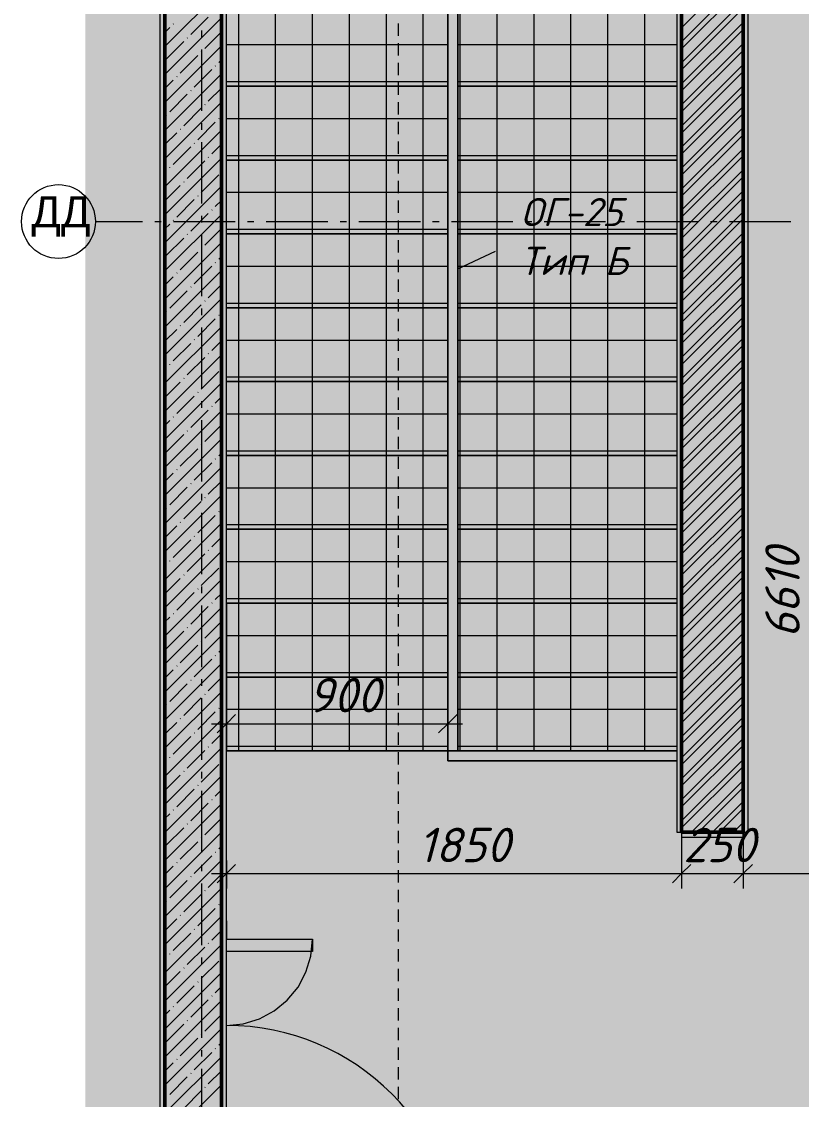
# Model space of a CAD drawing. Header units: millimetres. Extents: x -81576 to 1046824, y -248937 to 691537.
# Drawn here: x -63669 to -57331, y 622442 to 631199 of the extents above; entities that cross this region are included whole.
import ezdxf

# ---------------------------------------------------------------- set-up
doc = ezdxf.new("R2010")
doc.units = ezdxf.units.MM
doc.layers.add('PDF _Геометрия', color=7, linetype='Continuous', true_color=0x1d1d1d)
doc.layers.add('PDF _Сплошная заливка', color=7, linetype='Continuous', true_color=0xffffff)
doc.layers.add('PDF _Текст', color=7, linetype='Continuous')
doc.styles.add('PDF ArialMT', font='arial.ttf')
doc.styles.add('PDF ISOCPEUR Italic', font='isocpeui.ttf')

msp = doc.modelspace()

# ---------------------------------------------------------------- hatches: boundary and pattern name
at = {"layer": 'PDF _Сплошная заливка', "true_color": 0x636466, "transparency": 33554559}
h = msp.add_hatch(color=251, dxfattribs=at)
h.paths.add_polyline_path([(-60647.6, 619162.8), (-60981.3, 619112.8), (-60981.3, 619212.8)], flags=0)
h.paths.add_polyline_path([(-60647.6, 636704.9), (-60981.3, 636654.9), (-60981.3, 636754.9)], flags=0)
h.paths.add_polyline_path([(-63150.7, 618383.4), (-55744.3, 618383.4), (-55744.3, 619333.9), (-60560.9, 619333.9), (-60560.9, 618946.9), (-60647.6, 618946.9), (-60647.6, 619333.9), (-62504.3, 619333.9), (-62504.3, 619373.9), (-62544.3, 619373.9), (-62544.3, 636573.9), (-62504.3, 636573.9), (-62504.3, 636613.9), (-60647.6, 636613.9), (-60647.6, 636920.8), (-60560.9, 636920.8), (-60560.9, 636613.9), (-55744.3, 636613.9), (-55744.3, 637073.9), (-55704.3, 637073.9), (-55704.3, 637113.9), (-55244.3, 637113.9), (-55244.3, 637448.6), (-63150.7, 637448.6), (-63150.7, 619373.9)], flags=0)
h.paths.add_polyline_path([(-54484.3, 618383.4), (-53867.8, 618383.4), (-53867.8, 637448.6), (-54484.3, 637448.6), (-54484.3, 623149.7)], flags=0)
h.paths.add_polyline_path([(-55204.3, 619273.8), (-54704.3, 619273.8), (-54704.3, 619373.9), (-55704.3, 619373.9), (-55704.3, 619273.8)], flags=0)
h.paths.add_polyline_path([(-62004.3, 619873.9), (-55204.3, 619873.9), (-55204.3, 633073.9), (-56391, 632520.5), (-56438.2, 632326), (-56570.3, 632609.3), (-56617.6, 632414.8), (-57764.3, 631880.1), (-57764.3, 624613.9), (-57804.3, 624613.9), (-57804.3, 624573.9), (-58304.3, 624573.9), (-58304.3, 624613.9), (-58344.3, 624613.9), (-58344.3, 625193.9), (-60204.3, 625193.9), (-60204.3, 625273.9), (-62004.3, 625273.9), (-62004.3, 623149.7)], flags=0)
h.paths.add_polyline_path([(-57011.1, 632144.1), (-57085.1, 632144.1), (-57085.1, 632184.1), (-57005.1, 632184.1), (-57005.1, 632144.1)], flags=0)
h.paths.add_polyline_path([(-57011.1, 632150.1), (-57011.1, 632178.1), (-57079.1, 632178.1), (-57079.1, 632150.1), (-57039.1, 632150.1)], flags=0)
h.paths.add_polyline_path([(-58509.2, 636053.9), (-58304.3, 636053.9), (-58304.3, 636073.9), (-62004.3, 636073.9), (-62004.3, 636053.9)], flags=0)
h.paths.add_polyline_path([(-57804.3, 636053.9), (-55204.3, 636053.9), (-55204.3, 636073.9), (-57804.3, 636073.9)], flags=0)
for points in [[(-62544.3, 619373.9), (-62504.3, 619373.9), (-62504.3, 636573.9), (-62544.3, 636573.9), (-62544.3, 619873.9)], [(-58344.3, 624613.9), (-58304.3, 624613.9), (-58304.3, 633073.9), (-58344.3, 633072.3), (-58344.3, 625873.9)]]:
    msp.add_hatch(color=251, dxfattribs=at).paths.add_polyline_path(points)
h = msp.add_hatch(color=251, dxfattribs=at)
h.paths.add_polyline_path([(-57764.3, 624613.9), (-57764.3, 631880.1), (-57804.3, 631861.5), (-57804.3, 624613.9)], flags=0)
h.paths.add_polyline_path([(-57777.7, 632473.9), (-57764.3, 632473.9), (-57764.3, 633073.9), (-57804.3, 633072.3), (-57804.3, 632473.9)], flags=0)
h = msp.add_hatch(color=251, dxfattribs=at)
h.paths.add_polyline_path([(-58344.3, 630673.9), (-58344.3, 631273.9), (-60124.3, 631273.9), (-60124.3, 630673.9), (-58509.2, 630673.9)], flags=0)
h.paths.add_polyline_path([(-60204.3, 630673.9), (-60204.3, 631273.9), (-62004.3, 631273.9), (-62004.3, 630673.9)], flags=0)
h = msp.add_hatch(color=251, dxfattribs=at)
h.paths.add_polyline_path([(-58344.3, 630073.9), (-58344.3, 630673.9), (-60124.3, 630673.9), (-60124.3, 630073.9), (-58509.2, 630073.9)], flags=0)
h.paths.add_polyline_path([(-62004.3, 630073.9), (-60204.3, 630073.9), (-60204.3, 630673.9), (-62004.3, 630673.9), (-62004.3, 630097.7)], flags=0)
h = msp.add_hatch(color=251, dxfattribs=at)
h.paths.add_polyline_path([(-58344.3, 629473.9), (-58344.3, 630073.9), (-60124.3, 630073.9), (-60124.3, 629473.9), (-58509.2, 629473.9)], flags=0)
h.paths.add_polyline_path([(-60204.3, 629473.9), (-60204.3, 630073.9), (-62004.3, 630073.9), (-62004.3, 629473.9)], flags=0)
h = msp.add_hatch(color=251, dxfattribs=at)
h.paths.add_polyline_path([(-58344.3, 628873.9), (-58344.3, 629473.9), (-60124.3, 629473.9), (-60124.3, 628873.9), (-58509.2, 628873.9)], flags=0)
h.paths.add_polyline_path([(-60794.1, 628873.9), (-60204.3, 628873.9), (-60204.3, 629473.9), (-62004.3, 629473.9), (-62004.3, 628873.9)], flags=0)
h = msp.add_hatch(color=251, dxfattribs=at)
h.paths.add_polyline_path([(-58344.3, 628273.9), (-58344.3, 628873.9), (-60124.3, 628873.9), (-60124.3, 628273.9), (-58509.2, 628273.9)], flags=0)
h.paths.add_polyline_path([(-60794.1, 628273.9), (-60204.3, 628273.9), (-60204.3, 628873.9), (-62004.3, 628873.9), (-62004.3, 628273.9)], flags=0)
h = msp.add_hatch(color=251, dxfattribs=at)
h.paths.add_polyline_path([(-60204.3, 627673.9), (-60204.3, 628273.9), (-62004.3, 628273.9), (-62004.3, 627673.9)], flags=0)
h.paths.add_polyline_path([(-58509.2, 627673.9), (-58344.3, 627673.9), (-58344.3, 628273.9), (-60124.3, 628273.9), (-60124.3, 627673.9)], flags=0)
h = msp.add_hatch(color=251, dxfattribs=at)
h.paths.add_polyline_path([(-62004.3, 627073.9), (-60204.3, 627073.9), (-60204.3, 627673.9), (-62004.3, 627673.9), (-62004.3, 627097.7)], flags=0)
h.paths.add_polyline_path([(-60124.3, 627073.9), (-58344.3, 627073.9), (-58344.3, 627673.9), (-60124.3, 627673.9), (-60124.3, 627097.7)], flags=0)
h = msp.add_hatch(color=251, dxfattribs=at)
h.paths.add_polyline_path([(-58344.3, 626473.9), (-58344.3, 627073.9), (-60124.3, 627073.9), (-60124.3, 626473.9), (-58509.2, 626473.9)], flags=0)
h.paths.add_polyline_path([(-60794.1, 626473.9), (-60204.3, 626473.9), (-60204.3, 627073.9), (-62004.3, 627073.9), (-62004.3, 626473.9)], flags=0)
h = msp.add_hatch(color=251, dxfattribs=at)
h.paths.add_polyline_path([(-58344.3, 625873.9), (-58344.3, 626473.9), (-60124.3, 626473.9), (-60124.3, 625873.9), (-58509.2, 625873.9)], flags=0)
h.paths.add_polyline_path([(-60794.1, 625873.9), (-60204.3, 625873.9), (-60204.3, 626473.9), (-62004.3, 626473.9), (-62004.3, 625873.9)], flags=0)
h = msp.add_hatch(color=251, dxfattribs=at)
h.paths.add_polyline_path([(-58509.2, 625273.9), (-58344.3, 625273.9), (-58344.3, 625873.9), (-60124.3, 625873.9), (-60124.3, 625273.9), (-58634.3, 625273.9)], flags=0)
h.paths.add_polyline_path([(-62004.3, 625273.9), (-60204.3, 625273.9), (-60204.3, 625873.9), (-62004.3, 625873.9), (-62004.3, 625532.8)], flags=0)

# ---------------------------------------------------------------- linework, layer by layer
at = {"layer": 'PDF _Геометрия', "color": 7, "lineweight": 15}
for points in [[(-62504.3, 636073.9), (-62504.3, 636573.9), (-62544.3, 636573.9), (-62544.3, 619373.9), (-62504.3, 619373.9), (-62504.3, 619873.9)], [(-62044.3, 619873.9), (-62004.3, 619873.9), (-62004.3, 636073.9), (-62044.3, 636073.9)], [(-57764.3, 632473.9), (-57764.3, 633073.9), (-57804.3, 633073.9), (-57804.3, 624613.9), (-57764.3, 624613.9), (-57764.3, 631880.1)], [(-62004.3, 623893.9), (-62004.3, 623743.9)]]:
    msp.add_lwpolyline(points, dxfattribs=at)
at = {"layer": 'PDF _Геометрия', "color": 7, "lineweight": 35}
for points in [[(-60647.6, 636573.9), (-62504.3, 636573.9), (-62504.3, 636073.9), (-62504.3, 619873.9), (-62504.3, 619373.9), (-60647.6, 619373.9)], [(-60560.9, 619373.9), (-55204.3, 619373.9), (-54704.3, 619373.9), (-54704.3, 636073.9), (-55204.3, 636073.9), (-55204.3, 619873.9), (-62044.3, 619873.9), (-62044.3, 636073.9), (-55704.3, 636073.9), (-55704.3, 636573.9), (-60560.9, 636573.9)]]:
    msp.add_lwpolyline(points, dxfattribs=at)
at = {"layer": 'PDF _Геометрия', "color": 7, "lineweight": 50}
for points in [[(-62504.3, 619873.9), (-62504.3, 636073.9)], [(-62044.3, 636073.9), (-62044.3, 619873.9)]]:
    msp.add_lwpolyline(points, dxfattribs=at)
at = {"layer": 'PDF _Геометрия', "color": 7, "lineweight": 9}
for points in [[(-57804.3, 632473.9), (-56603.2, 632473.9), (-57804.3, 632473.9), (-57804.3, 631873.9), (-57804.3, 631861.5), (-56617.6, 632414.8), (-56570.3, 632609.3), (-56438.2, 632326), (-56391, 632520.5), (-55204.3, 633073.9), (-55204.3, 636053.9), (-62004.3, 636053.9), (-62004.3, 633073.9), (-60204.3, 633073.9), (-60204.3, 625273.9), (-60204.3, 625193.9), (-60204.3, 625273.9), (-58344.3, 625273.9), (-60204.3, 625273.9)], [(-61904.3, 625273.9), (-61904.3, 625873.9), (-61904.3, 626473.9), (-61904.3, 627073.9), (-61904.3, 627673.9), (-61904.3, 628273.9), (-61904.3, 628873.9), (-61904.3, 629473.9), (-61904.3, 630073.9), (-61904.3, 630673.9), (-61904.3, 631273.9), (-61904.3, 631873.9), (-61904.3, 632473.9), (-61904.3, 633073.9), (-61904.3, 636053.9)], [(-61604.3, 625273.9), (-61604.3, 625873.9), (-61604.3, 626473.9), (-61604.3, 627073.9), (-61604.3, 627673.9), (-61604.3, 628273.9), (-61604.3, 628873.9), (-61604.3, 629473.9), (-61604.3, 630073.9), (-61604.3, 630673.9), (-61604.3, 631273.9), (-61604.3, 631873.9), (-61604.3, 632473.9), (-61604.3, 633073.9), (-61604.3, 636053.9)], [(-61304.3, 625273.9), (-61304.3, 625873.9), (-61304.3, 626473.9), (-61304.3, 627073.9), (-61304.3, 627673.9), (-61304.3, 628273.9), (-61304.3, 628873.9), (-61304.3, 629473.9), (-61304.3, 630073.9), (-61304.3, 630673.9), (-61304.3, 631273.9), (-61304.3, 631873.9), (-61304.3, 632473.9), (-61304.3, 633073.9), (-61304.3, 636053.9)], [(-61004.3, 625273.9), (-61004.3, 625873.9), (-61004.3, 626473.9), (-61004.3, 627073.9), (-61004.3, 627673.9), (-61004.3, 628273.9), (-61004.3, 628873.9), (-61004.3, 629473.9), (-61004.3, 630073.9), (-61004.3, 630673.9), (-61004.3, 631273.9), (-61004.3, 631873.9), (-61004.3, 632473.9), (-61004.3, 633073.9), (-61004.3, 636053.9)], [(-60704.3, 625273.9), (-60704.3, 625873.9), (-60704.3, 626473.9), (-60704.3, 627073.9), (-60704.3, 627673.9), (-60704.3, 628273.9), (-60704.3, 628873.9), (-60704.3, 629473.9), (-60704.3, 630073.9), (-60704.3, 630673.9), (-60704.3, 631273.9), (-60704.3, 631873.9), (-60704.3, 632473.9), (-60704.3, 633073.9), (-60704.3, 636053.9)], [(-60404.3, 625273.9), (-60404.3, 625873.9), (-60404.3, 626473.9), (-60404.3, 627073.9), (-60404.3, 627673.9), (-60404.3, 628273.9), (-60404.3, 628873.9), (-60404.3, 629473.9), (-60404.3, 630073.9), (-60404.3, 630673.9), (-60404.3, 631273.9), (-60404.3, 631873.9), (-60404.3, 632473.9), (-60404.3, 633073.9), (-60404.3, 636053.9)], [(-60104.3, 625273.9), (-60104.3, 625873.9), (-60104.3, 626473.9), (-60104.3, 627073.9), (-60104.3, 627673.9), (-60104.3, 628273.9), (-60104.3, 628873.9), (-60104.3, 629473.9), (-60104.3, 630073.9), (-60104.3, 630673.9), (-60104.3, 631273.9), (-60104.3, 631873.9), (-60104.3, 632473.9), (-60104.3, 633073.9), (-60104.3, 636053.9)], [(-59504.3, 625273.9), (-59504.3, 625873.9), (-59504.3, 626473.9), (-59504.3, 627073.9), (-59504.3, 627673.9), (-59504.3, 628273.9), (-59504.3, 628873.9), (-59504.3, 629473.9), (-59504.3, 630073.9), (-59504.3, 630673.9), (-59504.3, 631273.9), (-59504.3, 631873.9), (-59504.3, 632473.9), (-59504.3, 633073.9), (-59504.3, 636053.9)], [(-58904.3, 625273.9), (-58904.3, 625873.9), (-58904.3, 626473.9), (-58904.3, 627073.9), (-58904.3, 627673.9), (-58904.3, 628273.9), (-58904.3, 628873.9), (-58904.3, 629473.9), (-58904.3, 630073.9), (-58904.3, 630673.9), (-58904.3, 631273.9), (-58904.3, 631873.9), (-58904.3, 632473.9), (-58904.3, 633073.9), (-58904.3, 636053.9)], [(-59804.3, 625273.9), (-59804.3, 625873.9), (-59804.3, 626473.9), (-59804.3, 627073.9), (-59804.3, 627673.9), (-59804.3, 628273.9), (-59804.3, 628873.9), (-59804.3, 629473.9), (-59804.3, 630073.9), (-59804.3, 630673.9), (-59804.3, 631273.9), (-59804.3, 631873.9), (-59804.3, 632473.9), (-59804.3, 633073.9), (-59804.3, 634170)], [(-59204.3, 625273.9), (-59204.3, 625873.9), (-59204.3, 626473.9), (-59204.3, 627073.9), (-59204.3, 627673.9), (-59204.3, 628273.9), (-59204.3, 628873.9), (-59204.3, 629473.9), (-59204.3, 630073.9), (-59204.3, 630673.9), (-59204.3, 631273.9), (-59204.3, 631873.9), (-59204.3, 632473.9), (-59204.3, 633073.9), (-59204.3, 634170)], [(-58604.3, 625273.9), (-58604.3, 625873.9), (-58604.3, 626473.9), (-58604.3, 627073.9), (-58604.3, 627673.9), (-58604.3, 628273.9), (-58604.3, 628873.9), (-58604.3, 629473.9), (-58604.3, 630073.9), (-58604.3, 630673.9), (-58604.3, 631273.9), (-58604.3, 631873.9), (-58604.3, 632473.9), (-58604.3, 633073.9), (-58604.3, 634170)], [(-60124.3, 633093.6), (-60124.3, 625293.6), (-60124.3, 625273.9), (-60204.3, 625273.9), (-60204.3, 625293.6), (-60204.3, 633093.6)], [(-60124.3, 625273.9), (-60124.3, 633073.9), (-58304.3, 633073.9)], [(-62204.3, 631072.7), (-62204.3, 631125.6)], [(-62004.3, 631011.8), (-60204.3, 631011.8)], [(-60124.3, 631011.8), (-58344.3, 631011.8)], [(-62204.3, 630472.7), (-62204.3, 630972.7)], [(-62004.3, 630711.8), (-60204.3, 630711.8)], [(-60204.3, 630663.7), (-60204.3, 630703.7)], [(-60124.3, 630711.8), (-58344.3, 630711.8)], [(-60124.3, 630703.7), (-60124.3, 630663.7)], [(-62004.3, 630411.8), (-60204.3, 630411.8)], [(-60124.3, 630411.8), (-58344.3, 630411.8)], [(-62204.3, 630319.8), (-62204.3, 630372.7)], [(-62004.3, 630073.9), (-60204.3, 630073.9), (-62004.3, 630073.9), (-62004.3, 630299.1)], [(-62204.3, 629719.8), (-62204.3, 630219.8)], [(-62004.3, 630111.8), (-60204.3, 630111.8)], [(-60204.3, 630063.7), (-60204.3, 630103.7)], [(-60124.3, 630111.8), (-58344.3, 630111.8)], [(-60124.3, 630103.7), (-60124.3, 630063.7)], [(-62004.3, 629811.8), (-60204.3, 629811.8)], [(-60124.3, 629811.8), (-58344.3, 629811.8)], [(-62204.3, 629566.8), (-62204.3, 629619.8)], [(-63069.3, 629573.9), (-62686.9, 629573.9)], [(-62586.9, 629573.9), (-62533.9, 629573.9)], [(-62433.9, 629573.9), (-61933.9, 629573.9)], [(-61833.9, 629573.9), (-61781, 629573.9)], [(-61681, 629573.9), (-61181, 629573.9)], [(-61081, 629573.9), (-61028.1, 629573.9)], [(-60928.1, 629573.9), (-60428.1, 629573.9)], [(-60328.1, 629573.9), (-60275.2, 629573.9)], [(-60175.2, 629573.9), (-59675.2, 629573.9)], [(-59575.2, 629573.9), (-59522.3, 629573.9)], [(-59422.3, 629573.9), (-58922.3, 629573.9)], [(-58822.3, 629573.9), (-58769.4, 629573.9)], [(-58669.4, 629573.9), (-58169.4, 629573.9)], [(-58069.4, 629573.9), (-58016.4, 629573.9)], [(-57916.4, 629573.9), (-57416.4, 629573.9)], [(-62204.3, 628966.8), (-62204.3, 629466.8)], [(-62004.3, 629511.8), (-60204.3, 629511.8)], [(-60204.3, 629463.7), (-60204.3, 629503.7)], [(-60124.3, 629511.8), (-58344.3, 629511.8)], [(-60124.3, 629503.7), (-60124.3, 629463.7)], [(-60124.3, 629188.8), (-59816.8, 629333.7)], [(-62004.3, 629211.8), (-60204.3, 629211.8)], [(-60124.3, 629211.8), (-58344.3, 629211.8)], [(-62004.3, 628911.8), (-60204.3, 628911.8)], [(-60124.3, 628911.8), (-58344.3, 628911.8)], [(-62204.3, 628813.9), (-62204.3, 628866.8)], [(-60204.3, 628863.7), (-60204.3, 628903.7)], [(-60124.3, 628903.7), (-60124.3, 628863.7)], [(-62204.3, 628213.9), (-62204.3, 628713.9)], [(-62004.3, 628611.8), (-60204.3, 628611.8)], [(-60124.3, 628611.8), (-58344.3, 628611.8)], [(-62004.3, 628311.8), (-60204.3, 628311.8)], [(-60204.3, 628263.7), (-60204.3, 628303.7)], [(-60124.3, 628311.8), (-58344.3, 628311.8)], [(-60124.3, 628303.7), (-60124.3, 628263.7)], [(-62204.3, 628061), (-62204.3, 628113.9)], [(-62204.3, 627461), (-62204.3, 627961)], [(-62004.3, 628011.8), (-60204.3, 628011.8)], [(-60124.3, 628011.8), (-58344.3, 628011.8)], [(-62004.3, 627673.9), (-60204.3, 627673.9), (-62004.3, 627673.9), (-62004.3, 627916)], [(-62004.3, 627711.8), (-60204.3, 627711.8)], [(-60204.3, 627663.7), (-60204.3, 627703.7)], [(-60124.3, 627711.8), (-58344.3, 627711.8)], [(-60124.3, 627703.7), (-60124.3, 627663.7)], [(-62204.3, 627308.1), (-62204.3, 627361)], [(-62004.3, 627411.8), (-60204.3, 627411.8)], [(-60124.3, 627411.8), (-58344.3, 627411.8)], [(-62204.3, 626708.1), (-62204.3, 627208.1)], [(-62004.3, 627111.8), (-60204.3, 627111.8)], [(-60204.3, 627063.7), (-60204.3, 627103.7)], [(-60124.3, 627111.8), (-58344.3, 627111.8)], [(-60124.3, 627103.7), (-60124.3, 627063.7)], [(-62004.3, 626811.8), (-60204.3, 626811.8)], [(-60124.3, 626811.8), (-58344.3, 626811.8)], [(-62204.3, 626555.2), (-62204.3, 626608.1)], [(-62204.3, 625955.2), (-62204.3, 626455.2)], [(-62004.3, 626511.8), (-60204.3, 626511.8)], [(-62004.3, 626473.9), (-60204.3, 626473.9), (-62004.3, 626473.9), (-62004.3, 625873.9), (-62004.3, 625273.9), (-60204.3, 625273.9), (-62004.3, 625273.9)], [(-60204.3, 626463.7), (-60204.3, 626503.7)], [(-60124.3, 626511.8), (-58344.3, 626511.8)], [(-60124.3, 626503.7), (-60124.3, 626463.7)], [(-62004.3, 626211.8), (-60204.3, 626211.8)], [(-60124.3, 626211.8), (-58344.3, 626211.8)], [(-62204.3, 625802.2), (-62204.3, 625855.2)], [(-62004.3, 625911.8), (-60204.3, 625911.8)], [(-60204.3, 625863.7), (-60204.3, 625903.7)], [(-60124.3, 625911.8), (-58344.3, 625911.8)], [(-60124.3, 625903.7), (-60124.3, 625863.7)], [(-62204.3, 625202.2), (-62204.3, 625702.3)], [(-62004.3, 625611.8), (-60204.3, 625611.8)], [(-62004.3, 625600.3), (-62004.3, 625494.3), (-62004.3, 625374.3)], [(-60204.3, 625600.3), (-60204.3, 625494.3), (-60204.3, 625374.3)], [(-60124.3, 625611.8), (-58344.3, 625611.8)], [(-62124.3, 625494.3), (-60084.3, 625494.3)], [(-62004.3, 625311.8), (-60204.3, 625311.8)], [(-60124.3, 625311.8), (-58344.3, 625311.8)], [(-59834.3, 625273.9), (-59874.3, 625273.9)], [(-59234.3, 625273.9), (-59274.3, 625273.9)], [(-58634.3, 625273.9), (-58674.3, 625273.9)], [(-62204.3, 625049.3), (-62204.3, 625102.3)], [(-62204.3, 624449.3), (-62204.3, 624949.3)], [(-58304.3, 624613.9), (-58304.3, 624276.7), (-58304.3, 624156.7)], [(-57804.3, 624613.9), (-57804.3, 624276.7), (-57804.3, 624156.7)], [(-62004.3, 624382.7), (-62004.3, 624276.7), (-62004.3, 624156.7)], [(-62204.3, 624296.4), (-62204.3, 624349.3)], [(-62124.3, 624276.7), (-58304.3, 624276.7), (-57804.3, 624276.7), (-55084.3, 624276.7)], [(-62204.3, 623696.4), (-62204.3, 624196.4)], [(-62204.3, 623543.5), (-62204.3, 623596.4)], [(-62204.3, 622943.5), (-62204.3, 623443.5)], [(-62204.3, 622790.6), (-62204.3, 622843.5)], [(-62204.3, 622190.6), (-62204.3, 622690.6)]]:
    msp.add_lwpolyline(points, dxfattribs=at)
at = {"layer": 'PDF _Геометрия', "color": 7, "lineweight": 15}
for points in [[(-58304.3, 624613.9), (-58304.3, 633073.9), (-58344.3, 633073.9), (-58344.3, 624613.9)], [(-57804.3, 624613.9), (-58304.3, 624613.9), (-58304.3, 624573.9), (-57804.3, 624573.9)], [(-62004.3, 623743.9), (-61304.3, 623743.9), (-61304.3, 623643.9), (-62004.3, 623643.9)]]:
    msp.add_lwpolyline(points, close=True, dxfattribs=at)
at = {"layer": 'PDF _Геометрия', "color": 7, "lineweight": 50}
msp.add_lwpolyline([(-58304.3, 633072.3), (-58304.3, 624613.9), (-57804.3, 624613.9), (-57804.3, 633072.3)], close=True, dxfattribs=at)
at = {"layer": 'PDF _Геометрия', "color": 250, "lineweight": 9, "true_color": 0x2c2c2c}
for points in [[(-58304.3, 631148.4), (-57804.3, 631648.4)], [(-58304.3, 631034.4), (-57804.3, 631534.4)], [(-62504.3, 630997.2), (-62044.3, 631457.2)], [(-58304.3, 630977.3), (-57804.3, 631477.3)], [(-58304.3, 630863.3), (-57804.3, 631363.3)], [(-58304.3, 630806.3), (-57804.3, 631306.3)], [(-62504.3, 630769.1), (-62044.3, 631229.1)], [(-62294.1, 631093.3), (-62151.5, 631235.8)], [(-58304.3, 630692.2), (-57804.3, 631192.2)], [(-62504.3, 631111.2), (-62465.2, 631150.3)], [(-62436.7, 631178.8), (-62434.3, 631181.2)], [(-62180, 630979.2), (-62044.3, 631115)], [(-58304.3, 630635.2), (-57804.3, 631135.2)], [(-62493.7, 630893.7), (-62351.1, 631036.3)], [(-62322.6, 631064.8), (-62320.2, 631067.1)], [(-58304.3, 630521.1), (-57804.3, 631021.1)], [(-62504.3, 630541), (-62044.3, 631001)], [(-62379.6, 630779.6), (-62237.1, 630922.2)], [(-62208.6, 630950.7), (-62206.2, 630953.1)], [(-58304.3, 630464.1), (-57804.3, 630964.1)], [(-62094.5, 630836.7), (-62092.1, 630839)], [(-62066, 630865.2), (-62044.3, 630886.9)], [(-58304.3, 630350.1), (-57804.3, 630850.1)], [(-62504.3, 630312.9), (-62044.3, 630772.9)], [(-62408.1, 630751.1), (-62405.8, 630753.5)], [(-62265.6, 630665.6), (-62123, 630808.2)], [(-58304.3, 630293), (-57804.3, 630793)], [(-62504.3, 630655), (-62436.7, 630722.6)], [(-62151.5, 630551.5), (-62044.3, 630658.8)], [(-58304.3, 630179), (-57804.3, 630679)], [(-62465.2, 630466), (-62322.6, 630608.6)], [(-62294.1, 630637.1), (-62291.7, 630639.5)], [(-58304.3, 630122), (-57804.3, 630622)], [(-62504.3, 630084.8), (-62044.3, 630544.8)], [(-62351.1, 630352), (-62208.6, 630494.5)], [(-62180, 630523), (-62177.7, 630525.4)], [(-58304.3, 630007.9), (-57804.3, 630507.9)], [(-62493.7, 630437.5), (-62491.3, 630439.9)], [(-62066, 630409), (-62063.6, 630411.4)], [(-58304.3, 629950.9), (-57804.3, 630450.9)], [(-62504.3, 629856.7), (-62044.3, 630316.7)], [(-62379.6, 630323.5), (-62377.3, 630325.8)], [(-62237.1, 630237.9), (-62094.5, 630380.5)], [(-58304.3, 629836.8), (-57804.3, 630336.8)], [(-62504.3, 630198.8), (-62408.1, 630294.9)], [(-58304.3, 629779.8), (-57804.3, 630279.8)], [(-62436.7, 630038.3), (-62294.1, 630180.9)], [(-62265.6, 630209.4), (-62263.2, 630211.8)], [(-62123, 630123.9), (-62044.3, 630202.6)], [(-58304.3, 629665.8), (-57804.3, 630165.8)], [(-62504.3, 629628.6), (-62044.3, 630088.6)], [(-62322.6, 629924.3), (-62180, 630066.8)], [(-62151.5, 630095.4), (-62149.2, 630097.7)], [(-58304.3, 629608.7), (-57804.3, 630108.7)], [(-62504.3, 629970.7), (-62493.7, 629981.3)], [(-62465.2, 630009.8), (-62462.8, 630012.2)], [(-58304.3, 629494.7), (-57804.3, 629994.7)], [(-62351.1, 629895.8), (-62348.8, 629898.1)], [(-62208.6, 629810.2), (-62066, 629952.8)], [(-58304.3, 629437.7), (-57804.3, 629937.7)], [(-62504.3, 629742.6), (-62379.6, 629867.3)], [(-62504.3, 629400.5), (-62044.3, 629860.5)], [(-62237.1, 629781.7), (-62234.7, 629784.1)], [(-58304.3, 629323.6), (-57804.3, 629823.6)], [(-62408.1, 629610.6), (-62265.6, 629753.2)], [(-62094.5, 629696.2), (-62044.3, 629746.4)], [(-58304.3, 629266.6), (-57804.3, 629766.6)], [(-62504.3, 629172.4), (-62044.3, 629632.4)], [(-62294.1, 629496.6), (-62151.5, 629639.2)], [(-62123, 629667.7), (-62120.7, 629670)], [(-58304.3, 629152.5), (-57804.3, 629652.5)], [(-62504.3, 629514.5), (-62465.2, 629553.6)], [(-62436.7, 629582.1), (-62434.3, 629584.5)], [(-58304.3, 629095.5), (-57804.3, 629595.5)], [(-62493.7, 629297), (-62351.1, 629439.6)], [(-62322.6, 629468.1), (-62320.2, 629470.5)], [(-62180, 629382.5), (-62044.3, 629518.3)], [(-58304.3, 628981.5), (-57804.3, 629481.5)], [(-62504.3, 628944.3), (-62044.3, 629404.3)], [(-62208.6, 629354), (-62206.2, 629356.4)], [(-58304.3, 628924.5), (-57804.3, 629424.4)], [(-62379.6, 629183), (-62237.1, 629325.5)], [(-62066, 629268.5), (-62044.3, 629290.2)], [(-58304.3, 628810.4), (-57804.3, 629310.4)], [(-62504.3, 628716.2), (-62044.3, 629176.2)], [(-62265.6, 629068.9), (-62123, 629211.5)], [(-62094.5, 629240), (-62092.1, 629242.4)], [(-58304.3, 628753.4), (-57804.3, 629253.4)], [(-62504.3, 629058.3), (-62436.7, 629125.9)], [(-62408.1, 629154.4), (-62405.8, 629156.8)], [(-58304.3, 628639.3), (-57804.3, 629139.3)], [(-58304.3, 628582.3), (-57804.3, 629082.3)], [(-62465.2, 628869.3), (-62322.6, 629011.9)], [(-62294.1, 629040.4), (-62291.7, 629042.8)], [(-62151.5, 628954.9), (-62044.3, 629062.1)], [(-62504.3, 628488.1), (-62044.3, 628948.1)], [(-62180, 628926.3), (-62177.7, 628928.7)], [(-58304.3, 628468.3), (-57804.3, 628968.3)], [(-58304.3, 628411.2), (-57804.3, 628911.2)], [(-62493.7, 628840.8), (-62491.3, 628843.2)], [(-62351.1, 628755.3), (-62208.6, 628897.8)], [(-62237.1, 628641.2), (-62094.5, 628783.8)], [(-62066, 628812.3), (-62063.6, 628814.7)], [(-58304.3, 628297.2), (-57804.3, 628797.2)], [(-58304.3, 628240.2), (-57804.3, 628740.2)], [(-62504.3, 628260), (-62044.3, 628720)], [(-62504.3, 628602.1), (-62408.1, 628698.2)], [(-62379.6, 628726.8), (-62377.3, 628729.1)], [(-62436.7, 628441.6), (-62294.1, 628584.2)], [(-62265.6, 628612.7), (-62263.2, 628615.1)], [(-62123, 628527.2), (-62044.3, 628605.9)], [(-58304.3, 628126.1), (-57804.3, 628626.1)], [(-58304.3, 628069.1), (-57804.3, 628569.1)], [(-62504.3, 628031.9), (-62044.3, 628491.9)], [(-62322.6, 628327.6), (-62180, 628470.1)], [(-62151.5, 628498.7), (-62149.2, 628501)], [(-62504.3, 628374), (-62493.7, 628384.6)], [(-62465.2, 628413.1), (-62462.8, 628415.5)], [(-58304.3, 627955), (-57804.3, 628455)], [(-58304.3, 627898), (-57804.3, 628398)], [(-62351.1, 628299.1), (-62348.8, 628301.4)], [(-62208.6, 628213.5), (-62066, 628356.1)], [(-62504.3, 628145.9), (-62379.6, 628270.6)], [(-62504.3, 627803.8), (-62044.3, 628263.8)], [(-58304.3, 627784), (-57804.3, 628284)], [(-58304.3, 627726.9), (-57804.3, 628226.9)], [(-62408.1, 628014), (-62265.6, 628156.5)], [(-62237.1, 628185), (-62234.7, 628187.4)], [(-62094.5, 628099.5), (-62044.3, 628149.7)], [(-62504.3, 627575.7), (-62044.3, 628035.7)], [(-62294.1, 627899.9), (-62151.5, 628042.5)], [(-62123, 628071), (-62120.7, 628073.3)], [(-58304.3, 627612.9), (-57804.3, 628112.9)], [(-58304.3, 627555.9), (-57804.3, 628055.9)], [(-62504.3, 627917.8), (-62465.2, 627956.9)], [(-62436.7, 627985.4), (-62434.3, 627987.8)], [(-62322.6, 627871.4), (-62320.2, 627873.8)], [(-62180, 627785.9), (-62044.3, 627921.6)], [(-58304.3, 627441.8), (-57804.3, 627941.8)], [(-58304.3, 627384.8), (-57804.3, 627884.8)], [(-62504.3, 627347.6), (-62044.3, 627807.6)], [(-62493.7, 627700.3), (-62351.1, 627842.9)], [(-58304.3, 627270.7), (-57804.3, 627770.7)], [(-62379.6, 627586.3), (-62237.1, 627728.8)], [(-62208.6, 627757.3), (-62206.2, 627759.7)], [(-62066, 627671.8), (-62044.3, 627693.5)], [(-58304.3, 627213.7), (-57804.3, 627713.7)], [(-62265.6, 627472.2), (-62123, 627614.8)], [(-62094.5, 627643.3), (-62092.1, 627645.7)], [(-58304.3, 627099.7), (-57804.3, 627599.7)], [(-62504.3, 627119.5), (-62044.3, 627579.5)], [(-62504.3, 627461.6), (-62436.7, 627529.2)], [(-62408.1, 627557.8), (-62405.8, 627560.1)], [(-58304.3, 627042.6), (-57804.3, 627542.6)], [(-62294.1, 627443.7), (-62291.7, 627446.1)], [(-62151.5, 627358.2), (-62044.3, 627465.4)], [(-58304.3, 626928.6), (-57804.3, 627428.6)], [(-62504.3, 626891.4), (-62044.3, 627351.4)], [(-62465.2, 627272.6), (-62322.6, 627415.2)], [(-62180, 627329.7), (-62177.7, 627332)], [(-58304.3, 626871.6), (-57804.3, 627371.6)], [(-62493.7, 627244.1), (-62491.3, 627246.5)], [(-62351.1, 627158.6), (-62208.6, 627301.1)], [(-58304.3, 626757.5), (-57804.3, 627257.5)], [(-62237.1, 627044.5), (-62094.5, 627187.1)], [(-62066, 627215.6), (-62063.6, 627218)], [(-58304.3, 626700.5), (-57804.3, 627200.5)], [(-62504.3, 626663.3), (-62044.3, 627123.3)], [(-62504.3, 627005.4), (-62408.1, 627101.6)], [(-62379.6, 627130.1), (-62377.3, 627132.4)], [(-58304.3, 626586.4), (-57804.3, 627086.4)], [(-62436.7, 626844.9), (-62294.1, 626987.5)], [(-62265.6, 627016), (-62263.2, 627018.4)], [(-62123, 626930.5), (-62044.3, 627009.2)], [(-58304.3, 626529.4), (-57804.3, 627029.4)], [(-62504.3, 626435.2), (-62044.3, 626895.2)], [(-62151.5, 626902), (-62149.2, 626904.3)], [(-58304.3, 626415.4), (-57804.3, 626915.4)], [(-62465.2, 626816.4), (-62462.8, 626818.8)], [(-62322.6, 626730.9), (-62180, 626873.5)], [(-58304.3, 626358.3), (-57804.3, 626858.3)], [(-62504.3, 626777.3), (-62493.7, 626787.9)], [(-62208.6, 626616.8), (-62066, 626759.4)], [(-58304.3, 626244.3), (-57804.3, 626744.3)], [(-62504.3, 626549.2), (-62379.6, 626673.9)], [(-62504.3, 626207.1), (-62044.3, 626667.1)], [(-62351.1, 626702.4), (-62348.8, 626704.8)], [(-58304.3, 626187.3), (-57804.3, 626687.3)], [(-62408.1, 626417.3), (-62265.6, 626559.8)], [(-62237.1, 626588.3), (-62234.7, 626590.7)], [(-62094.5, 626502.8), (-62044.3, 626553)], [(-58304.3, 626073.2), (-57804.3, 626573.2)], [(-62123, 626474.3), (-62120.7, 626476.7)], [(-58304.3, 626016.2), (-57804.3, 626516.2)], [(-62504.3, 625979), (-62044.3, 626439)], [(-62436.7, 626388.7), (-62434.3, 626391.1)], [(-62294.1, 626303.2), (-62151.5, 626445.8)], [(-58304.3, 625902.1), (-57804.3, 626402.1)], [(-62504.3, 626321.1), (-62465.2, 626360.2)], [(-62180, 626189.2), (-62044.3, 626324.9)], [(-58304.3, 625845.1), (-57804.3, 626345.1)], [(-62504.3, 625750.9), (-62044.3, 626210.9)], [(-62493.7, 626103.6), (-62351.1, 626246.2)], [(-62322.6, 626274.7), (-62320.2, 626277.1)], [(-58304.3, 625731.1), (-57804.3, 626231.1)], [(-62379.6, 625989.6), (-62237.1, 626132.1)], [(-62208.6, 626160.7), (-62206.2, 626163)], [(-58304.3, 625674), (-57804.3, 626174)], [(-62265.6, 625875.5), (-62123, 626018.1)], [(-62094.5, 626046.6), (-62092.1, 626049)], [(-62066, 626075.1), (-62044.3, 626096.8)], [(-58304.3, 625560), (-57804.3, 626060)], [(-62504.3, 625522.8), (-62044.3, 625982.8)], [(-62504.3, 625864.9), (-62436.7, 625932.6)], [(-62408.1, 625961.1), (-62405.8, 625963.4)], [(-58304.3, 625503), (-57804.3, 626003)], [(-62294.1, 625847), (-62291.7, 625849.4)], [(-62151.5, 625761.5), (-62044.3, 625868.7)], [(-58304.3, 625388.9), (-57804.3, 625888.9)], [(-62504.3, 625294.7), (-62044.3, 625754.7)], [(-62465.2, 625675.9), (-62322.6, 625818.5)], [(-58304.3, 625331.9), (-57804.3, 625831.9)], [(-62351.1, 625561.9), (-62208.6, 625704.5)], [(-62180, 625733), (-62177.7, 625735.3)], [(-58304.3, 625217.8), (-57804.3, 625717.8)], [(-62493.7, 625647.4), (-62491.3, 625649.8)], [(-62237.1, 625447.8), (-62094.5, 625590.4)], [(-62066, 625618.9), (-62063.6, 625621.3)], [(-58304.3, 625160.8), (-57804.3, 625660.8)], [(-62504.3, 625066.6), (-62044.3, 625526.6)], [(-62504.3, 625408.7), (-62408.1, 625504.9)], [(-62379.6, 625533.4), (-62377.3, 625535.7)], [(-58304.3, 625046.8), (-57804.3, 625546.8)], [(-62265.6, 625419.3), (-62263.2, 625421.7)], [(-62123, 625333.8), (-62044.3, 625412.5)], [(-58304.3, 624989.7), (-57804.3, 625489.7)], [(-62436.7, 625248.3), (-62294.1, 625390.8)], [(-58304.3, 624875.7), (-57804.3, 625375.7)], [(-58304.3, 624818.7), (-57804.3, 625318.7)], [(-62504.3, 624838.5), (-62044.3, 625298.5)], [(-62322.6, 625134.2), (-62180, 625276.8)], [(-62151.5, 625305.3), (-62149.2, 625307.7)], [(-62504.3, 625180.6), (-62493.7, 625191.2)], [(-62465.2, 625219.7), (-62462.8, 625222.1)], [(-62208.6, 625020.2), (-62066, 625162.7)], [(-58304.3, 624704.6), (-57804.3, 625204.6)], [(-58304.3, 624647.6), (-57804.3, 625147.6)], [(-62504.3, 624952.5), (-62379.6, 625077.2)], [(-62504.3, 624610.4), (-62044.3, 625070.4)], [(-62351.1, 625105.7), (-62348.8, 625108.1)], [(-62237.1, 624991.6), (-62234.7, 624994)], [(-58224, 624613.9), (-57804.3, 625033.6)], [(-58166.9, 624613.9), (-57804.3, 624976.5)], [(-62408.1, 624820.6), (-62265.6, 624963.1)], [(-62123, 624877.6), (-62120.7, 624880)], [(-62094.5, 624906.1), (-62044.3, 624956.3)], [(-62504.3, 624382.3), (-62044.3, 624842.3)], [(-62436.7, 624792.1), (-62434.3, 624794.4)], [(-62294.1, 624706.5), (-62151.5, 624849.1)], [(-58052.9, 624613.9), (-57804.3, 624862.5)], [(-57995.9, 624613.9), (-57804.3, 624805.5)], [(-62504.3, 624724.4), (-62465.2, 624763.5)], [(-62180, 624592.5), (-62044.3, 624728.3)], [(-62493.7, 624506.9), (-62351.1, 624649.5)], [(-62322.6, 624678), (-62320.2, 624680.4)], [(-57881.8, 624613.9), (-57804.3, 624691.4)], [(-57824.8, 624613.9), (-57804.3, 624634.4)], [(-62504.3, 624154.2), (-62044.3, 624614.2)], [(-62379.6, 624392.9), (-62237.1, 624535.4)], [(-62208.6, 624564), (-62206.2, 624566.3)], [(-62094.5, 624449.9), (-62092.1, 624452.3)], [(-62066, 624478.4), (-62044.3, 624500.2)], [(-62504.3, 623926.1), (-62044.3, 624386.1)], [(-62408.1, 624364.4), (-62405.8, 624366.7)], [(-62265.6, 624278.8), (-62123, 624421.4)], [(-62504.3, 624268.2), (-62436.7, 624335.9)], [(-62151.5, 624164.8), (-62044.3, 624272.1)], [(-62465.2, 624079.3), (-62322.6, 624221.8)], [(-62294.1, 624250.3), (-62291.7, 624252.7)], [(-62504.3, 623698), (-62044.3, 624158)], [(-62351.1, 623965.2), (-62208.6, 624107.8)], [(-62180, 624136.3), (-62177.7, 624138.6)], [(-62493.7, 624050.7), (-62491.3, 624053.1)], [(-62066, 624022.2), (-62063.6, 624024.6)], [(-62504.3, 623469.9), (-62044.3, 623929.9)], [(-62379.6, 623936.7), (-62377.3, 623939.1)], [(-62237.1, 623851.2), (-62094.5, 623993.7)], [(-62504.3, 623812.1), (-62408.1, 623908.2)], [(-62436.7, 623651.6), (-62294.1, 623794.1)], [(-62265.6, 623822.6), (-62263.2, 623825)], [(-62123, 623737.1), (-62044.3, 623815.9)], [(-62504.3, 623241.8), (-62044.3, 623701.8)], [(-62322.6, 623537.5), (-62180, 623680.1)], [(-62151.5, 623708.6), (-62149.2, 623711)], [(-62504.3, 623584), (-62493.7, 623594.5)], [(-62465.2, 623623.1), (-62462.8, 623625.4)], [(-62208.6, 623423.5), (-62066, 623566)], [(-62504.3, 623355.9), (-62379.6, 623480.5)], [(-62351.1, 623509), (-62348.8, 623511.4)], [(-62504.3, 623013.7), (-62044.3, 623473.7)], [(-62237.1, 623395), (-62234.7, 623397.3)], [(-62408.1, 623223.9), (-62265.6, 623366.4)], [(-62094.5, 623309.4), (-62044.3, 623359.7)], [(-62504.3, 622785.6), (-62044.3, 623245.6)], [(-62294.1, 623109.8), (-62151.5, 623252.4)], [(-62123, 623280.9), (-62120.7, 623283.3)], [(-62504.3, 623127.8), (-62465.2, 623166.9)], [(-62436.7, 623195.4), (-62434.3, 623197.7)], [(-62180, 622995.8), (-62044.3, 623131.6)], [(-62493.7, 622910.2), (-62351.1, 623052.8)], [(-62322.6, 623081.3), (-62320.2, 623083.7)], [(-62504.3, 622557.5), (-62044.3, 623017.5)], [(-62208.6, 622967.3), (-62206.2, 622969.6)], [(-62379.6, 622796.2), (-62237.1, 622938.8)], [(-62066, 622881.7), (-62044.3, 622903.5)], [(-62504.3, 622329.4), (-62044.3, 622789.4)], [(-62265.6, 622682.1), (-62123, 622824.7)], [(-62094.5, 622853.2), (-62092.1, 622855.6)], [(-62504.3, 622671.6), (-62436.7, 622739.2)], [(-62408.1, 622767.7), (-62405.8, 622770.1)], [(-62465.2, 622482.6), (-62322.6, 622625.1)], [(-62294.1, 622653.6), (-62291.7, 622656)], [(-62151.5, 622568.1), (-62044.3, 622675.4)], [(-62504.3, 622101.3), (-62044.3, 622561.3)], [(-62180, 622539.6), (-62177.7, 622542)], [(-62493.7, 622454), (-62491.3, 622456.4)], [(-62351.1, 622368.5), (-62208.6, 622511.1)]]:
    msp.add_lwpolyline(points, dxfattribs=at)
at = {"layer": 'PDF _Геометрия', "color": 8, "lineweight": 9, "true_color": 0x808080}
for points in [[(-60604.3, 631083.9), (-60604.3, 631183.9)], [(-60604.3, 630923.9), (-60604.3, 631023.9)], [(-60604.3, 630763.9), (-60604.3, 630863.9)], [(-60604.3, 630603.9), (-60604.3, 630703.9)], [(-60604.3, 630443.9), (-60604.3, 630543.9)], [(-60604.3, 630283.9), (-60604.3, 630383.9)], [(-60604.3, 630123.9), (-60604.3, 630223.9)], [(-60604.3, 629963.9), (-60604.3, 630063.9)], [(-60604.3, 629803.9), (-60604.3, 629903.9)], [(-60604.3, 629643.9), (-60604.3, 629743.9)], [(-60604.3, 629483.9), (-60604.3, 629583.9)], [(-60604.3, 629323.9), (-60604.3, 629423.9)], [(-60604.3, 629163.9), (-60604.3, 629263.9)], [(-60604.3, 629003.9), (-60604.3, 629103.9)], [(-60604.3, 628843.9), (-60604.3, 628943.9)], [(-60604.3, 628683.9), (-60604.3, 628783.9)], [(-60604.3, 628523.9), (-60604.3, 628623.9)], [(-60604.3, 628363.9), (-60604.3, 628463.9)], [(-60604.3, 628203.9), (-60604.3, 628303.9)], [(-60604.3, 628043.9), (-60604.3, 628143.9)], [(-60604.3, 627883.9), (-60604.3, 627983.9)], [(-60604.3, 627723.9), (-60604.3, 627823.9)], [(-60604.3, 627563.9), (-60604.3, 627663.9)], [(-60604.3, 627403.9), (-60604.3, 627503.9)], [(-60604.3, 627243.9), (-60604.3, 627343.9)], [(-60604.3, 627083.9), (-60604.3, 627183.9)], [(-60604.3, 626923.9), (-60604.3, 627023.9)], [(-60604.3, 626763.9), (-60604.3, 626863.9)], [(-60604.3, 626603.9), (-60604.3, 626703.9)], [(-60604.3, 626443.9), (-60604.3, 626543.9)], [(-60604.3, 626283.9), (-60604.3, 626383.9)], [(-60604.3, 626123.9), (-60604.3, 626223.9)], [(-60604.3, 625963.9), (-60604.3, 626063.9)], [(-60604.3, 625803.9), (-60604.3, 625903.9)], [(-60604.3, 625643.9), (-60604.3, 625743.9)], [(-60604.3, 625483.9), (-60604.3, 625583.9)], [(-60604.3, 625323.9), (-60604.3, 625423.9)], [(-60604.3, 625163.9), (-60604.3, 625263.9)], [(-60604.3, 625003.9), (-60604.3, 625103.9)], [(-60604.3, 624843.9), (-60604.3, 624943.9)], [(-60604.3, 624683.9), (-60604.3, 624783.9)], [(-60604.3, 624523.9), (-60604.3, 624623.9)], [(-60604.3, 624363.9), (-60604.3, 624463.9)], [(-60604.3, 624203.9), (-60604.3, 624303.9)], [(-60604.3, 624043.9), (-60604.3, 624143.9)], [(-60604.3, 623883.9), (-60604.3, 623983.9)], [(-60604.3, 623723.9), (-60604.3, 623823.9)], [(-60604.3, 623563.9), (-60604.3, 623663.9)], [(-60604.3, 623403.9), (-60604.3, 623503.9)], [(-60604.3, 623243.9), (-60604.3, 623343.9)], [(-60604.3, 623083.9), (-60604.3, 623183.9)], [(-60604.3, 622923.9), (-60604.3, 623023.9)], [(-60604.3, 622763.9), (-60604.3, 622863.9)], [(-60604.3, 622603.9), (-60604.3, 622703.9)], [(-60604.3, 622443.9), (-60604.3, 622543.9)]]:
    msp.add_lwpolyline(points, dxfattribs=at)
at = {"layer": 'PDF _Геометрия', "color": 7, "lineweight": 9}
for points in [[(-60204.3, 630673.9), (-62004.3, 630673.9)], [(-58344.3, 630673.9), (-60124.3, 630673.9)], [(-58344.3, 630073.9), (-60124.3, 630073.9)], [(-60204.3, 629473.9), (-62004.3, 629473.9)], [(-58344.3, 629473.9), (-60124.3, 629473.9)], [(-60204.3, 628873.9), (-62004.3, 628873.9)], [(-58344.3, 628873.9), (-60124.3, 628873.9)], [(-60204.3, 628273.9), (-62004.3, 628273.9)], [(-58344.3, 628273.9), (-60124.3, 628273.9)], [(-58344.3, 627673.9), (-60124.3, 627673.9)], [(-60204.3, 627073.9), (-62004.3, 627073.9)], [(-58344.3, 627073.9), (-60124.3, 627073.9)], [(-58344.3, 626473.9), (-60124.3, 626473.9)], [(-60204.3, 625873.9), (-62004.3, 625873.9)], [(-58344.3, 625873.9), (-60124.3, 625873.9)], [(-58344.3, 625273.9), (-58509.2, 625273.9)], [(-60204.3, 625193.9), (-58344.3, 625193.9)], [(-59834.3, 625193.9), (-59874.3, 625193.9)], [(-59234.3, 625193.9), (-59274.3, 625193.9)], [(-58634.3, 625193.9), (-58674.3, 625193.9)]]:
    msp.add_lwpolyline(points, close=True, dxfattribs=at)
at = {"layer": 'PDF _Геометрия', "color": 7, "lineweight": 20}
for points in [[(-61929.3, 625569.3), (-62004.3, 625494.3), (-62079.3, 625419.3)], [(-60129.3, 625569.3), (-60204.3, 625494.3), (-60279.3, 625419.3)], [(-61929.3, 624351.7), (-62004.3, 624276.7), (-62079.3, 624201.7)], [(-58229.3, 624351.7), (-58304.3, 624276.7), (-58379.3, 624201.7)], [(-57729.3, 624351.7), (-57804.3, 624276.7), (-57879.3, 624201.7)]]:
    msp.add_lwpolyline(points, dxfattribs=at)
at = {"layer": 'PDF _Геометрия', "color": 7, "lineweight": 9}
msp.add_lwpolyline([(-60104.3, 621143.9, 0.414213), (-62004.3, 623043.9), (-61867.7, 623057.3), (-61736.4, 623097.1), (-61615.4, 623161.8), (-61509.3, 623248.9), (-61422.2, 623355), (-61357.6, 623476), (-61317.7, 623607.3), (-61304.3, 623743.9)], format="xyb", dxfattribs=at)
at = {"layer": 'PDF _Геометрия', "color": 7, "lineweight": 20}
msp.add_circle((-63369.3, 629573.9), 300, dxfattribs=at)
at = {"layer": 'PDF _Сплошная заливка', "lineweight": 35, "transparency": 33554559}
for points in [[(-62044.3, 619873.9), (-62044.3, 636073.9), (-62504.3, 619873.9), (-62504.3, 636073.9)], [(-62004.3, 619873.9), (-62004.3, 636073.9), (-62044.3, 619873.9), (-62044.3, 636073.9)], [(-60124.3, 625273.9), (-60124.3, 633073.9), (-60204.3, 625273.9), (-60204.3, 633073.9)], [(-57804.3, 624613.9), (-57804.3, 633072.3), (-58304.3, 624613.9), (-58304.3, 633072.3)], [(-60204.3, 625193.9), (-58344.3, 625193.9), (-60204.3, 625273.9), (-58344.3, 625273.9)], [(-58304.3, 624573.9), (-57804.3, 624573.9), (-58304.3, 624613.9), (-57804.3, 624613.9)]]:
    msp.add_solid(points, dxfattribs=at)

# ---------------------------------------------------------------- texts
at = {"layer": 'PDF _Текст', "attachment_point": 4}
for s, insert, char_height, style in [('ДД', (-63589.3, 629616.3), 254, 'PDF ArialMT'), ('ОГ-25', (-59613, 629651.2), 228.6, 'PDF ISOCPEUR Italic'), ('Тип Б', (-59619.6, 629254.4), 228.6, 'PDF ISOCPEUR Italic'), ('900', (-61341.3, 625727), 279.4, 'PDF ISOCPEUR Italic'), ('1850', (-60446.4, 624509.4), 279.4, 'PDF ISOCPEUR Italic'), ('250', (-58291.3, 624509.4), 279.4, 'PDF ISOCPEUR Italic')]:
    msp.add_mtext(s, dxfattribs=dict(at, insert=insert, char_height=char_height, style=style))
at = {"layer": 'PDF _Текст', "insert": (-57484.5, 626191), "char_height": 279.4, "attachment_point": 4, "rotation": 90, "style": 'PDF ISOCPEUR Italic'}
msp.add_mtext('6610', dxfattribs=at)

doc.saveas('drawing.dxf')
